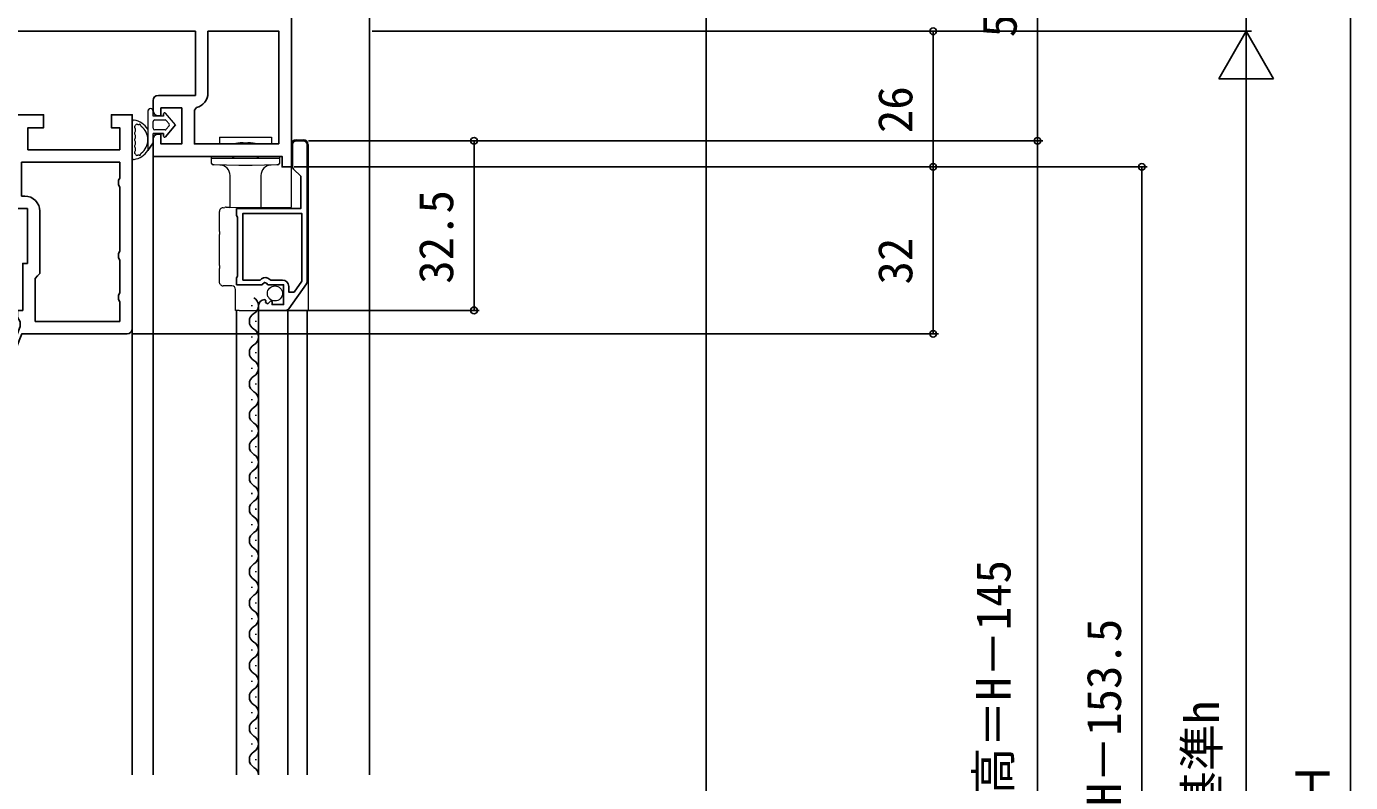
# Model space of a CAD drawing. Units: millimetres, scale not verified. Extents: x -525 to 525, y -783 to 779.
# Drawn here: x -331.8 to -78, y 346.1 to 491 of the extents above; entities that cross this region are included whole.
import ezdxf
from ezdxf.enums import TextEntityAlignment as Align

# ---------------------------------------------------------------- set-up
doc = ezdxf.new("R2010")
doc.units = ezdxf.units.MM
doc.header["$LTSCALE"] = 4
for name, color, linetype in [('0-3_YKK_11', 7, 'Continuous'), ('0-4_YKK_12', 2, 'Continuous'), ('0-7_YKK_D', 6, 'Continuous'), ('0-9_YSS_K', 3, 'Continuous')]:
    doc.layers.add(name, color=color, linetype=linetype)
doc.layers.add('0-5_YKK_13', color=4, linetype='Continuous', lineweight=18)
doc.styles.add('ＭＳ ゴシック', font='')
doc.styles.get('ＭＳ ゴシック').set_extended_font_data('MS Gothic')

msp = doc.modelspace()

# ---------------------------------------------------------------- linework, layer by layer
at = {"layer": '0-3_YKK_11'}
for p, q in [((-307.5, 474.926), (-307.5, 476.826)), ((-280.8, 464.216), (-280.8, 468.426)), ((-280.1, 469.126), (-278.7, 469.126)), ((-278, 468.426), (-278, 442.146)), ((-278.126, 441.745), (-281.491, 436.925))]:
    msp.add_line(p, q, dxfattribs=at)
for points in [[(-395, 520.126), (-334.4, 520.126), (-334.4, 548.126), (-331, 548.126), (-331, 546.226), (-331.5, 545.726), (-332, 545.226), (-332, 520.126), (-281, 520.126), (-281, 518.626), (-268.5, 518.626), (-268.5, 520.126), (-266, 520.126), (-266, 516.126), (-281, 516.126), (-281, 464.126), (-282.8, 464.126), (-282.8, 466.126), (-307.5, 466.126), (-307.5, 469.426)], [(-306.5, 477.826), (-299.4, 477.826), (-299.4, 490.126), (-350.1, 490.126)], [(-283.4, 468.526), (-283.4, 490.126), (-297, 490.126), (-297, 478.326)], [(-306.5, 470.426), (-306, 470.426), (-306, 468.526), (-302, 468.526), (-302, 475.426), (-306, 475.426), (-306, 473.926), (-306.5, 473.926)], [(-299.217, 475.507), (-299.6, 475.021), (-299.6, 468.526), (-283.4, 468.526)], [(-369.5, 474.126), (-328.5, 474.126), (-328.5, 471.626), (-331.5, 471.626), (-331.5, 467.426), (-313.9, 467.426), (-313.9, 471.626), (-315.5, 471.626), (-315.5, 474.126), (-311.5, 474.126), (-311.5, 433.126)], [(-313.9, 465.026), (-332.7, 465.026), (-332.7, 458.526), (-332.1, 458.526)], [(-329.2, 455.626), (-329.2, 443.721), (-329.65, 443.223), (-330.1, 442.726), (-330.1, 434.526), (-313.9, 434.526), (-313.9, 438.26), (-314.15, 438.693), (-314.15, 439.559), (-313.9, 439.992), (-313.9, 446.26), (-314.15, 446.693), (-314.15, 447.559), (-313.9, 447.992), (-313.9, 460.26), (-314.15, 460.693), (-314.15, 461.559), (-313.9, 461.992), (-313.9, 465.026)], [(-286.118, 438.725), (-285.907, 438.474), (-285.992, 438.155), (-285.524, 437.885), (-284.947, 438.462), (-284.7, 438.359), (-284.7, 437.726), (-282.5, 437.726), (-282.5, 441.526), (-285.5, 441.526), (-285.8, 441.826), (-286.128, 441.979), (-286.668, 441.526), (-291.5, 441.526), (-291.5, 442.852), (-291.4, 443.026), (-291.3, 443.199), (-291.3, 454.452), (-291.4, 454.626), (-291.5, 454.799), (-291.5, 456.126), (-279.2, 456.126), (-279.2, 462.326), (-280.595, 463.721)], [(-312.5, 432.126), (-332.689, 432.126), (-333.726, 429.384), (-334.474, 429.667), (-333, 433.565), (-333, 434.46), (-333.25, 434.893), (-333.5, 435.326), (-333.5, 436.626), (-332.5, 436.626), (-332.5, 445.626), (-331.6, 445.626), (-331.6, 456.126), (-372.1, 456.126)], [(-279, 442.24), (-279, 455.226), (-290.3, 455.226), (-290.3, 442.426), (-286.996, 442.426), (-286.707, 442.668)], [(-285.157, 442.533), (-284.927, 442.426), (-282.7, 442.426)], [(-281.5, 441.226), (-281.5, 440.126), (-280.476, 440.126), (-279, 442.24)], [(-282.065, 436.626), (-287.3, 436.626), (-287.3, 437.43)]]:
    msp.add_lwpolyline(points, dxfattribs=at)
for centre, radius, start, end in [((-306.5, 476.826), 1, 90.00001, 179.99999), ((-299.9, 478.326), 2.9, 283.60896, 359.99999), ((-306.5, 474.926), 1, 180.00001, 269.99999), ((-306.5, 469.426), 1, 90.00001, 179.99999), ((-280.1, 468.426), 0.7, 90.00001, 179.99999), ((-278.7, 468.426), 0.7, 0.00001, 89.99999), ((-280.1, 464.216), 0.7, 179.99997, 224.99996), ((-332.1, 455.626), 2.9, 0.00001, 89.99999), ((-286, 441.826), 1.1, 40.00519, 130.00001), ((-282.7, 441.226), 1.2, 0.00001, 89.99999), ((-278.7, 442.146), 0.7, 325.08065, 0.00008), ((-286, 437.43), 1.3, 95.2159, 180.00002), ((-282.065, 437.326), 0.7, 270.00002, 325.08063), ((-312.5, 433.126), 1, 270.00001, 359.99999)]:
    msp.add_arc(centre, radius, start, end, dxfattribs=at)
at = {"layer": '0-4_YKK_12'}
for p, q in [((-266, 347.626), (-266, 516.626)), ((-307.5, 466.626), (-307.5, 347.626)), ((-291.5, 347.626), (-291.5, 436.626)), ((-288.56, 437.426), (-288.56, 437.626)), ((-287.3, 347.626), (-287.3, 436.626)), ((-281.7, 436.626), (-281.7, 347.626)), ((-278, 436.626), (-278, 347.626)), ((-287.8, 434.426), (-287.8, 434.626)), ((-311.5, 347.626), (-311.5, 433.125)), ((-288.56, 431.426), (-288.56, 431.626)), ((-287.8, 428.426), (-287.8, 428.626)), ((-288.56, 425.426), (-288.56, 425.626)), ((-287.8, 422.426), (-287.8, 422.626)), ((-288.56, 419.426), (-288.56, 419.626)), ((-287.8, 416.426), (-287.8, 416.626)), ((-288.56, 413.426), (-288.56, 413.626)), ((-287.8, 410.426), (-287.8, 410.626)), ((-288.56, 407.426), (-288.56, 407.626)), ((-287.8, 404.426), (-287.8, 404.626)), ((-288.56, 401.426), (-288.56, 401.626)), ((-287.8, 398.426), (-287.8, 398.626)), ((-288.56, 395.426), (-288.56, 395.626)), ((-287.8, 392.426), (-287.8, 392.626)), ((-288.56, 389.426), (-288.56, 389.626)), ((-287.8, 386.426), (-287.8, 386.626)), ((-288.56, 383.426), (-288.56, 383.626)), ((-287.8, 380.426), (-287.8, 380.626)), ((-288.56, 377.426), (-288.56, 377.626)), ((-287.8, 374.426), (-287.8, 374.626)), ((-288.56, 371.426), (-288.56, 371.626)), ((-287.8, 368.426), (-287.8, 368.626)), ((-288.56, 365.426), (-288.56, 365.626)), ((-287.8, 362.426), (-287.8, 362.626)), ((-288.56, 359.426), (-288.56, 359.626)), ((-287.8, 356.426), (-287.8, 356.626)), ((-288.56, 353.426), (-288.56, 353.626)), ((-287.8, 350.426), (-287.8, 350.626))]:
    msp.add_line(p, q, dxfattribs=at)
for centre, start, end in [((-289.018, 437.526), 299.20254, 60.79746), ((-287.341, 434.526), 119.20254, 240.79746), ((-289.018, 431.526), 299.20254, 60.79746), ((-287.341, 428.526), 119.20254, 240.79746), ((-289.018, 425.526), 299.20254, 60.79746), ((-287.341, 422.526), 119.20254, 240.79746), ((-289.018, 419.526), 299.20254, 60.79746), ((-287.341, 416.526), 119.20254, 240.79746), ((-289.018, 413.526), 299.20254, 60.79746), ((-287.341, 410.526), 119.20254, 240.79746), ((-289.018, 407.526), 299.20254, 60.79746), ((-287.341, 404.526), 119.20254, 240.79746), ((-289.018, 401.526), 299.20254, 60.79746), ((-287.341, 398.526), 119.20254, 240.79746), ((-289.018, 395.526), 299.20254, 60.79746), ((-287.341, 392.526), 119.20254, 240.79746), ((-289.018, 389.526), 299.20254, 60.79746), ((-287.341, 386.526), 119.20254, 240.79746), ((-289.018, 383.526), 299.20254, 60.79746), ((-287.341, 380.526), 119.20254, 240.79746), ((-289.018, 377.526), 299.20254, 60.79746), ((-287.341, 374.526), 119.20254, 240.79746), ((-289.018, 371.526), 299.20254, 60.79746), ((-287.341, 368.526), 119.20254, 240.79746), ((-289.018, 365.526), 299.20254, 60.79746), ((-287.341, 362.526), 119.20254, 240.79746), ((-289.018, 359.526), 299.20254, 60.79746), ((-287.341, 356.526), 119.20254, 240.79746), ((-289.018, 353.526), 299.20254, 60.79746), ((-287.341, 350.526), 119.20254, 240.79746), ((-289.018, 347.526), 3.33612, 60.79746)]:
    msp.add_arc(centre, 1.718, start, end, dxfattribs=at)
at = {"layer": '0-5_YKK_13'}
for p, q in [((-308.5, 474.827), (-308.5, 467.276)), ((-307.5, 473.826), (-307.5, 474.826)), ((-307.5, 473.826), (-307.5, 474.826)), ((-311.5, 465.862), (-311.5, 472.79)), ((-305.5, 473.826), (-307.5, 473.826)), ((-305.5, 473.826), (-307.5, 473.826)), ((-307.5, 471.526), (-307.5, 472.826)), ((-307.5, 471.526), (-307.5, 472.826)), ((-307.2, 473.126), (-305.2, 473.126)), ((-307.2, 473.126), (-305.2, 473.126)), ((-305.5, 474.323), (-305.5, 473.826)), ((-305.5, 473.826), (-305.5, 474.323)), ((-303.2, 472.176), (-305.144, 474.455)), ((-303.2, 472.176), (-305.144, 474.455)), ((-305.144, 469.897), (-303.2, 472.176)), ((-303.2, 472.176), (-305.144, 469.897)), ((-304.972, 473.02), (-304.417, 472.37)), ((-304.417, 472.37), (-304.972, 473.02)), ((-310.9, 470.958), (-310.9, 471.39)), ((-310.9, 469.726), (-310.9, 470.158)), ((-307.5, 470.526), (-305.5, 470.526)), ((-307.5, 468.726), (-307.5, 470.526)), ((-305.5, 470.526), (-307.5, 470.526)), ((-307.5, 468.726), (-307.5, 470.526)), ((-305.2, 471.226), (-307.2, 471.226)), ((-305.2, 471.226), (-307.2, 471.226)), ((-305.5, 470.526), (-305.5, 470.028)), ((-305.5, 470.028), (-305.5, 470.526)), ((-304.417, 471.981), (-304.972, 471.331)), ((-304.417, 471.981), (-304.972, 471.331)), ((-294.799, 469.824), (-294.799, 468.524)), ((-287.049, 469.824), (-284.799, 469.824)), ((-284.799, 469.824), (-284.799, 468.524)), ((-310.9, 468.494), (-310.9, 468.926)), ((-310.9, 467.262), (-310.9, 467.694)), ((-294.799, 468.524), (-294.731, 468.524)), ((-291.874, 468.524), (-294.731, 468.524)), ((-290.249, 468.736), (-289.349, 468.736)), ((-287.724, 468.524), (-284.867, 468.524)), ((-284.867, 468.524), (-284.799, 468.524)), ((-281, 465.177), (-281, 468.426)), ((-280.1, 469.326), (-279.8, 469.326)), ((-279.8, 469.326), (-278.7, 469.326)), ((-277.8, 468.426), (-277.8, 468.326)), ((-296.299, 465.824), (-296.299, 466.112)), ((-295.808, 464.507), (-296.004, 464.511)), ((-295.808, 465.824), (-291.049, 465.824)), ((-291.049, 464.424), (-295.808, 464.507)), ((-291.049, 465.824), (-288.549, 465.824)), ((-288.549, 464.424), (-291.049, 464.424)), ((-288.549, 465.824), (-283.79, 465.824)), ((-283.79, 464.507), (-288.549, 464.424)), ((-283.79, 466.122), (-284.599, 466.123)), ((-283.79, 465.824), (-283.299, 465.824)), ((-283.594, 464.511), (-283.79, 464.507)), ((-283.299, 466.112), (-283.299, 465.824)), ((-283.299, 465.824), (-283.299, 464.811)), ((-281, 456.426), (-281, 465.177)), ((-292.749, 456.323), (-292.749, 462.488)), ((-286.849, 462.488), (-286.849, 456.375)), ((-294.8, 452.998), (-294.8, 455.611)), ((-294.106, 456.311), (-293.733, 456.315)), ((-292.914, 456.322), (-281, 456.426)), ((-294.8, 451.744), (-294.8, 452.408)), ((-294.8, 446.498), (-294.8, 451.154)), ((-294.8, 445.244), (-294.8, 445.908)), ((-294.8, 442.04), (-294.8, 444.654)), ((-292.394, 441.325), (-294.106, 441.34)), ((-291.7, 436.626), (-291.7, 440.625)), ((-291.006, 436.626), (-291.7, 436.626)), ((-280.1, 436.626), (-281, 436.626)), ((-280.1, 436.626), (-278.7, 436.626))]:
    msp.add_line(p, q, dxfattribs=at)
for points in [[(-294.799, 469.824), (-292.549, 469.824), (-287.049, 469.824)], [(-308.5, 467.276), (-307.5, 468.726), (-308.5, 467.276)], [(-277.8, 468.326), (-277.8, 436.626), (-278.7, 436.626)], [(-296.299, 464.811), (-296.299, 465.824), (-295.808, 465.824)], [(-292.449, 465.824), (-292.445, 465.824), (-292.295, 465.849)], [(-287.303, 465.849), (-287.153, 465.824), (-287.149, 465.824)], [(-294.657, 456.035), (-294.737, 455.9), (-294.784, 455.757), (-294.8, 455.611)], [(-294.709, 455.955), (-294.683, 455.998), (-294.657, 456.035)], [(-293.5, 456.426), (-292.915, 456.426), (-292.914, 456.322)], [(-294.8, 452.408), (-294.8, 452.492), (-294.8, 452.6), (-294.8, 452.726), (-294.8, 452.864), (-294.8, 452.998)], [(-294.8, 451.744), (-294.8, 451.659), (-294.8, 451.551), (-294.8, 451.425), (-294.8, 451.287), (-294.8, 451.154)], [(-294.8, 445.908), (-294.8, 445.992), (-294.8, 446.1), (-294.8, 446.226), (-294.8, 446.364), (-294.8, 446.498)], [(-294.8, 445.244), (-294.8, 445.159), (-294.8, 445.051), (-294.8, 444.925), (-294.8, 444.787), (-294.8, 444.654)], [(-294.657, 441.616), (-294.737, 441.751), (-294.784, 441.894), (-294.8, 442.04)], [(-291.006, 436.626), (-282.5, 436.626), (-281, 436.626)]]:
    msp.add_lwpolyline(points, dxfattribs=at)
msp.add_circle((-284.148, 439.876), 1.45, dxfattribs=at)
for centre, radius, start, end in [((-308, 474.827), 0.5, 0.11462, 179.88538), ((-308, 474.826), 0.5, 360, 180.11459), ((-308, 474.826), 0.5, 0.00002, 0.11467), ((-311.2, 472.79), 0.3, 81.79391, 180), ((-311.7, 469.326), 3.8, 32.63687, 81.79391), ((-311.164, 472.215), 0.3, 301.83486, 339.97791), ((-310.6, 472.009), 0.3, 67.71823, 159.97791), ((-311.7, 469.326), 3.2, 66.85224, 67.71823), ((-310.324, 472.544), 0.3, 246.85224, 296.63299), ((-310.1, 472.097), 0.2, 3.36701, 116.63299), ((-309.601, 472.126), 0.3, 183.36701, 233.14776), ((-307.2, 472.826), 0.3, 90, 180), ((-307.2, 472.826), 0.3, 90, 180), ((-305.298, 474.323), 0.202, 40.46381, 180), ((-305.298, 474.323), 0.202, 40.46381, 180), ((-305.2, 472.826), 0.3, 40.46381, 90), ((-305.2, 472.826), 0.3, 40.46381, 90), ((-304.646, 472.176), 0.3, 319.53619, 40.46381), ((-304.646, 472.176), 0.3, 319.53619, 40.46381), ((-310.9, 471.79), 0.2, 121.83486, 233.1301), ((-310.9, 470.558), 0.2, 126.8699, 233.1301), ((-310.9, 469.326), 0.2, 126.8699, 233.1301), ((-311.2, 471.39), 0.3, 0, 53.1301), ((-311.2, 470.958), 0.3, 306.8699, 0), ((-311.2, 470.158), 0.3, 0, 53.1301), ((-311.2, 469.726), 0.3, 306.8699, 0), ((-311.7, 469.326), 3.2, 306.85224, 53.14776), ((-307.2, 471.526), 0.3, 180, 270), ((-307.2, 471.526), 0.3, 180, 270), ((-305.298, 470.028), 0.202, 180.00003, 319.53622), ((-305.298, 470.028), 0.202, 180, 319.53619), ((-305.2, 471.526), 0.3, 270, 319.53619), ((-305.2, 471.526), 0.3, 270, 319.53619), ((-311.7, 469.326), 3.8, 278.20609, 327.36313), ((-310.9, 468.094), 0.2, 126.8699, 233.1301), ((-310.9, 466.862), 0.2, 126.8699, 238.16514), ((-311.2, 468.926), 0.3, 0, 53.1301), ((-311.2, 468.494), 0.3, 306.8699, 360), ((-311.2, 467.694), 0.3, 0, 53.1301), ((-311.2, 467.262), 0.3, 306.8699, 360), ((-280.1, 468.426), 0.9, 90, 180), ((-278.7, 468.426), 0.9, 0, 90), ((-311.2, 465.862), 0.3, 180, 278.20609), ((-311.164, 466.437), 0.3, 20.02209, 58.16514), ((-310.6, 466.642), 0.3, 200.02209, 292.28177), ((-311.7, 469.326), 3.2, 292.28177, 293.14776), ((-310.324, 466.107), 0.3, 63.36701, 113.14776), ((-310.1, 466.554), 0.2, 243.36701, 356.63299), ((-309.601, 466.525), 0.3, 126.85224, 176.63299), ((-295.999, 464.811), 0.3, 180, 269), ((-294.749, 462.488), 2, 0, 89), ((-292.449, 466.324), 0.5, 270, 285.20453), ((-292.416, 466.309), 0.475, 281.9123, 337.10797), ((-292.414, 466.299), 0.458, 290.73966, 337.51356), ((-287.182, 466.309), 0.475, 202.89595, 258.13445), ((-287.184, 466.299), 0.458, 202.48644, 249.26034), ((-287.149, 466.324), 0.5, 254.8249, 270), ((-284.849, 462.488), 2, 91, 180), ((-283.599, 464.811), 0.3, 271, 0), ((-294.1, 455.611), 0.7, 90.5, 142.71364), ((-293.5, 456.126), 0.3, 90, 140.97935), ((-294.1, 442.04), 0.7, 217.28636, 269.5), ((-292.4, 440.625), 0.7, 0, 89.5)]:
    msp.add_arc(centre, radius, start, end, dxfattribs=at)
for centre, major_axis, ratio, start_param, end_param in [((-290.249, 468.436), (1.7, 0), 0.176327, 1.5707963, 2.8439125), ((-289.349, 468.436), (1.7, 0), 0.176327, 0.2976802, 1.5707963), ((-295.799, 466.112), (0.5, 0), 0.020408, 1.5882496, 3.1415927), ((-283.799, 466.112), (0.5, 0), 0.020408, 6.2831853, 7.8365283)]:
    msp.add_ellipse(centre, major_axis=major_axis, ratio=ratio, start_param=start_param, end_param=end_param, dxfattribs=at)
at = {"layer": '0-7_YKK_D'}
for p, q in [((-138.004, 469.126), (-138.004, 520.126)), ((-98.004, 490.126), (-98.004, 520.126)), ((-78.004, 182.626), (-78.004, 509.626)), ((-265.5, 490.126), (-97.004, 490.126)), ((-265.5, 490.126), (-157.004, 490.126)), ((-265.5, 490.126), (-97.004, 490.126)), ((-158.004, 490.126), (-158.004, 464.126)), ((-98.004, 490.126), (-103.254, 481.032)), ((-98.004, 490.126), (-92.754, 481.032)), ((-98.004, 490.126), (-98.004, 471.939)), ((-103.254, 481.032), (-92.754, 481.032)), ((-98.004, 222.626), (-98.004, 479.626)), ((-277.7, 469.126), (-137.004, 469.126)), ((-277.7, 469.126), (-137.004, 469.126)), ((-277.7, 469.126), (-245, 469.126)), ((-246, 436.626), (-246, 469.126)), ((-138.004, 469.126), (-138.004, 266.126)), ((-280.5, 464.126), (-157.004, 464.126)), ((-280.5, 464.126), (-157.004, 464.126)), ((-280.5, 464.126), (-117.004, 464.126)), ((-158.004, 432.126), (-158.004, 464.126)), ((-118.004, 269.626), (-118.004, 464.126)), ((-281.5, 436.626), (-245, 436.626)), ((-311.5, 432.126), (-157.004, 432.126))]:
    msp.add_line(p, q, dxfattribs=at)
for centre in [(-158.004, 490.126), (-246, 469.126), (-138.004, 469.126), (-138.004, 469.126), (-158.004, 464.126), (-158.004, 464.126), (-118.004, 464.126), (-246, 436.626), (-158.004, 432.126)]:
    msp.add_circle(centre, 0.637, dxfattribs=at)
at = {"layer": '0-9_YSS_K'}
msp.add_line((-201.5, 503.626), (-201.5, 303.277), dxfattribs=at)

# ---------------------------------------------------------------- texts
at = {"layer": '0-7_YKK_D', "style": 'ＭＳ ゴシック'}
for s, p in [('51', (-140.004, 488.975)), ('26', (-160.004, 470.606)), ('32.5', (-248, 441.728)), ('32', (-160.004, 441.58)), ('網戸出来高＝H－145', (-141.18, 307.822)), ('H－153.5', (-120.004, 341.589)), ('内法基準h', (-101.231, 321.313)), ('Ｈ', (-80.004, 341.114))]:
    msp.add_text(s, height=6.598, rotation=90, dxfattribs=at).set_placement(p, align=Align.BOTTOM_LEFT)

doc.saveas('drawing.dxf')
